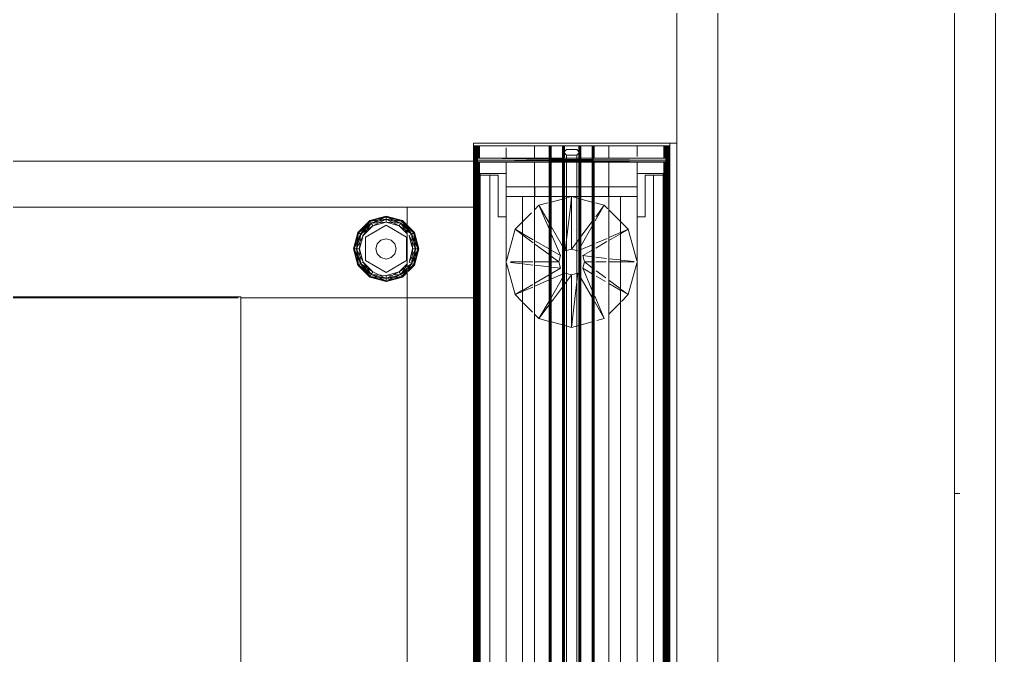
# Model space of a CAD drawing. Header units: inches. Extents: x 0 to 1536, y 72 to 1354.
# Drawn here: x 824.03 to 838.95, y 158.82 to 168.55 of the extents above; entities that cross this region are included whole.
import ezdxf

# ---------------------------------------------------------------- set-up
doc = ezdxf.new("R2010")
doc.units = ezdxf.units.IN
doc.header["$MEASUREMENT"] = 0
for name, color, linetype, lineweight in [('A-WALL', 113, 'Continuous', 13), ('A-WALL-PATT', 111, 'Continuous', 13), ('G-IMPT', 8, 'Continuous', 9), ('I-FURN-PNLS', 30, 'Continuous', 9), ('I-WALL', 2, 'Continuous', 13)]:
    doc.layers.add(name, color=color, linetype=linetype, lineweight=lineweight)
pattern_1 = [(0, (0, 0), (30.72, 7.68), [1.267, -21.773, 1.267, -21.773, -122.88]), (0, (0, 0), (30.72, 7.68), [-46.08, 1.267, -44.813, 1.267, -21.773, -53.76]), (0, (0, 0), (30.72, 7.68), [-115.2, 1.267, -14.093, 1.267, -37.133]), (120, (11.52, 3.84), (-22.011075, 22.7643), [1.267, -21.773, 1.267, -21.773, -122.88]), (120, (11.52, 3.84), (-22.011075, 22.7643), [-46.08, 1.267, -44.813, 1.267, -21.773, -53.76]), (120, (11.52, 3.84), (-22.011075, 22.7643), [-115.2, 1.267, -14.093, 1.267, -37.133]), (240, (15.36, 19.2), (-8.708925, -30.4443), [1.267, -21.773, 1.267, -21.773, -122.88]), (240, (15.36, 19.2), (-8.708925, -30.4443), [-46.08, 1.267, -44.813, 1.267, -21.773, -53.76]), (240, (15.36, 19.2), (-8.708925, -30.4443), [-115.2, 1.267, -14.093, 1.267, -37.133])]

# ---------------------------------------------------------------- blocks, each defined once
blk = doc.blocks.new('WORKSTATION_1 - NCARB Leverage OPT A_dwg_3_KPWL4236-V42-Level XX  POWER _ SIGNAL')
at = {"layer": 'G-IMPT'}
for p, q in [((1.95, 1.5), (1.5, 1.5)), ((1.95, 1.5), (1.5, 1.5)), ((1.5, 1.41), (1.5, 1)), ((1.5, 1.41), (1.5, 1)), ((1.95, 1.25), (1.95, 1.4)), ((1.95, 1.125), (1.95, 1.4)), ((11.614, 1.25), (1.95, 1.25)), ((1.95, 1.25), (1.95, 1.125)), ((11.614, 1.25), (1.95, 1.25)), ((2.583, 1.125), (1.95, 1.125)), ((2.583, 1.125), (1.95, 1.125)), ((2.583, 1.125), (2.583, 1.007)), ((2.583, 1), (2.583, 1.125)), ((1.5, 1), (1.661, 1)), ((1.5, 1), (1.661, 1)), ((1.739, 1), (1.925, 1)), ((1.739, 1), (2.125, 1)), ((1.925, 1), (2.125, 1)), ((2.125, 1), (2.125, 0.57)), ((2.125, 1), (2.125, 0.57)), ((2.583, 1), (2.275, 1)), ((2.275, 1), (2.583, 1)), ((2.275, 1), (2.275, 0.75)), ((2.275, 0.75), (2.275, 1)), ((2.275, 1), (2.583, 1)), ((2.275, 1), (2.583, 1)), ((2.275, 0.75), (2.275, 1)), ((2.275, 0.75), (2.275, 1)), ((2.275, 1), (2.583, 1)), ((2.275, 1), (2.583, 1)), ((2.275, 0.75), (2.275, 1)), ((2.275, 1), (2.583, 1)), ((2.275, 1), (2.583, 1)), ((2.275, 0.75), (2.275, 1)), ((2.583, 1), (36.416, 1)), ((2.583, 1), (36.416, 1)), ((2.583, 1), (36.416, 1)), ((2.583, 1), (36.416, 1)), ((36.416, 1), (2.583, 1)), ((36.416, 1), (2.583, 1)), ((3.257, 0.995), (2.775, 0.866)), ((2.775, 0.866), (3.257, 0.995)), ((2.775, 0.866), (3.257, 0.995)), ((3.247, 0.757), (3.27, 0.959)), ((3.275, 0.959), (3.275, 0.757)), ((3.775, 0.866), (3.294, 0.995)), ((3.294, 0.995), (3.775, 0.866)), ((3.294, 0.995), (3.775, 0.866)), ((2.275, 0.75), (2.275, 0.57)), ((2.275, 0.57), (2.275, 0.75)), ((2.275, 0.75), (2.275, 0.57)), ((2.275, 0.75), (36.725, 0.75)), ((2.275, 0.75), (2.275, 0.57)), ((2.275, 0.75), (36.725, 0.75)), ((2.314, 0.75), (36.416, 0.75)), ((2.314, 0.75), (36.416, 0.75)), ((2.314, 0.75), (36.416, 0.75)), ((2.314, 0.75), (36.416, 0.75)), ((2.657, 0.748), (2.479, 0.57)), ((2.479, 0.57), (2.657, 0.748)), ((2.479, 0.57), (2.657, 0.748)), ((2.775, 0.866), (2.662, 0.753)), ((2.662, 0.753), (2.775, 0.866)), ((2.662, 0.753), (2.775, 0.866)), ((2.775, 0.866), (2.84, 0.754)), ((2.823, 0.754), (2.775, 0.866)), ((2.903, 0.57), (2.826, 0.747)), ((2.844, 0.747), (2.946, 0.57)), ((3.696, 0.76), (3.775, 0.866)), ((3.775, 0.866), (3.714, 0.76)), ((3.879, 0.762), (3.775, 0.866)), ((3.775, 0.866), (3.879, 0.762)), ((3.775, 0.866), (3.879, 0.762)), ((3.225, 0.57), (3.245, 0.745)), ((3.275, 0.745), (3.275, 0.57)), ((3.555, 0.57), (3.683, 0.742)), ((3.704, 0.742), (3.604, 0.57)), ((4.071, 0.57), (3.9, 0.741)), ((3.9, 0.741), (4.071, 0.57)), ((3.9, 0.741), (4.071, 0.57)), ((2.275, 0.563), (2.125, 0.563)), ((2.275, 0.563), (2.125, 0.563)), ((2.125, 0.56), (2.125, 0.355)), ((2.125, 0.355), (2.125, 0.56)), ((2.275, 0.558), (2.275, 0.357)), ((2.275, 0.357), (2.275, 0.558)), ((2.409, 0.5), (2.373, 0.365)), ((2.373, 0.365), (2.409, 0.5)), ((2.373, 0.365), (2.409, 0.5)), ((2.464, 0.555), (2.409, 0.5)), ((2.409, 0.5), (2.464, 0.555)), ((2.409, 0.5), (2.464, 0.555)), ((2.409, 0.5), (2.647, 0.362)), ((2.583, 0.37), (2.409, 0.5)), ((2.99, 0.368), (2.915, 0.542)), ((2.963, 0.54), (3.062, 0.369)), ((3.201, 0.371), (3.22, 0.532)), ((3.275, 0.53), (3.275, 0.372)), ((3.409, 0.374), (3.519, 0.522)), ((3.575, 0.52), (3.492, 0.375)), ((3.799, 0.353), (4.141, 0.5)), ((4.141, 0.5), (3.886, 0.353)), ((4.172, 0.386), (4.141, 0.5)), ((4.141, 0.5), (4.172, 0.386)), ((4.141, 0.5), (4.172, 0.386)), ((2.125, 0.315), (2.125, 0.142)), ((2.125, 0.142), (2.125, 0.315)), ((2.275, 0.315), (2.275, 0.142)), ((2.275, 0.142), (2.275, 0.315)), ((2.359, 0.315), (2.313, 0.142)), ((2.313, 0.142), (2.359, 0.315)), ((2.313, 0.142), (2.359, 0.315)), ((2.888, 0.143), (2.657, 0.315)), ((2.729, 0.315), (3.026, 0.144)), ((3.086, 0.144), (3.013, 0.315)), ((3.093, 0.315), (3.178, 0.169)), ((3.178, 0.169), (3.195, 0.315)), ((3.275, 0.195), (3.365, 0.315)), ((3.275, 0.315), (3.275, 0.195)), ((3.372, 0.169), (3.712, 0.315)), ((3.457, 0.315), (3.372, 0.169)), ((3.821, 0.315), (3.526, 0.145)), ((4.236, 0.147), (4.191, 0.315)), ((4.191, 0.315), (4.236, 0.147)), ((4.191, 0.315), (4.236, 0.147)), ((3.178, 0.169), (3.275, 0.195)), ((3.275, 0.195), (3.178, 0.169)), ((3.275, 0.195), (3.178, 0.169)), ((3.275, 0.195), (3.372, 0.169)), ((3.275, 0.195), (3.372, 0.169)), ((3.372, 0.169), (3.275, 0.195)), ((2.125, 0.11), (2.125, -0.108)), ((2.125, -0.108), (2.125, 0.11)), ((2.304, 0.11), (2.275, 0)), ((2.275, 0), (2.304, 0.11)), ((2.275, 0), (2.304, 0.11)), ((2.275, 0.11), (2.275, -0.108)), ((2.275, -0.108), (2.275, 0.11)), ((2.275, 0), (2.304, -0.108)), ((2.304, -0.108), (2.275, 0)), ((2.304, -0.108), (2.275, 0)), ((2.275, 0), (3.08, 0)), ((2.427, -0.018), (2.275, 0)), ((3.08, 0), (2.933, 0.11)), ((3.08, 0), (3.106, 0.097)), ((3.106, 0.097), (3.08, 0)), ((3.106, 0.097), (3.08, 0)), ((3.106, -0.097), (3.08, 0)), ((3.08, 0), (3.106, -0.097)), ((3.08, 0), (3.106, -0.097)), ((3.444, 0.097), (3.47, 0)), ((3.444, 0.097), (3.47, 0)), ((3.47, 0), (3.444, 0.097)), ((3.444, 0.097), (4.275, 0)), ((3.47, 0), (3.444, -0.097)), ((3.47, 0), (3.444, -0.097)), ((3.444, -0.097), (3.47, 0)), ((3.47, 0), (3.609, -0.104)), ((4.275, 0), (3.47, 0)), ((4.275, 0), (4.246, 0.11)), ((4.246, 0.11), (4.275, 0)), ((4.246, 0.11), (4.275, 0)), ((4.248, -0.102), (4.275, 0)), ((4.275, 0), (4.248, -0.102)), ((4.275, 0), (4.248, -0.102)), ((2.125, -0.14), (2.125, -0.313)), ((2.125, -0.313), (2.125, -0.14)), ((2.275, -0.14), (2.275, -0.313)), ((2.275, -0.313), (2.275, -0.14)), ((2.313, -0.14), (2.359, -0.313)), ((2.359, -0.313), (2.313, -0.14)), ((2.359, -0.313), (2.313, -0.14)), ((3.106, -0.097), (2.432, -0.018)), ((2.735, -0.312), (3.033, -0.14)), ((3.535, -0.31), (3.462, -0.14)), ((3.811, -0.309), (3.517, -0.14)), ((3.658, -0.14), (3.885, -0.309)), ((4.192, -0.308), (4.237, -0.14)), ((4.237, -0.14), (4.192, -0.308)), ((4.237, -0.14), (4.192, -0.308)), ((3.178, -0.169), (2.846, -0.312)), ((3.095, -0.311), (3.178, -0.169)), ((3.275, -0.195), (3.178, -0.169)), ((3.178, -0.169), (3.275, -0.195)), ((3.178, -0.169), (3.275, -0.195)), ((3.275, -0.195), (3.188, -0.311)), ((3.372, -0.169), (3.275, -0.195)), ((3.372, -0.169), (3.275, -0.195)), ((3.275, -0.195), (3.372, -0.169)), ((3.275, -0.311), (3.275, -0.195)), ((3.372, -0.169), (3.356, -0.31)), ((3.454, -0.31), (3.372, -0.169)), ((2.125, -0.345), (2.125, -0.562)), ((2.125, -0.562), (2.125, -0.345)), ((2.275, -0.345), (2.275, -0.562)), ((2.275, -0.562), (2.275, -0.345)), ((2.373, -0.365), (2.409, -0.5)), ((2.409, -0.5), (2.373, -0.365)), ((2.409, -0.5), (2.373, -0.365)), ((2.409, -0.5), (2.677, -0.345)), ((2.769, -0.345), (2.409, -0.5)), ((2.95, -0.562), (3.076, -0.345)), ((3.163, -0.345), (3.001, -0.562)), ((3.275, -0.562), (3.275, -0.345)), ((3.352, -0.345), (3.326, -0.562)), ((3.6, -0.562), (3.474, -0.345)), ((3.644, -0.562), (3.55, -0.345)), ((4.141, -0.5), (3.873, -0.345)), ((3.933, -0.345), (4.141, -0.5)), ((4.141, -0.5), (4.183, -0.345)), ((4.183, -0.345), (4.141, -0.5)), ((4.183, -0.345), (4.141, -0.5)), ((2.275, -0.562), (2.125, -0.562)), ((2.275, -0.562), (2.125, -0.562)), ((2.125, -0.577), (2.125, -1)), ((2.125, -0.577), (2.125, -1)), ((2.275, -0.579), (2.275, -0.75)), ((2.275, -0.75), (2.275, -0.579)), ((2.275, -0.75), (2.275, -0.579)), ((2.275, -0.75), (2.275, -0.579)), ((2.471, -0.562), (2.409, -0.5)), ((2.471, -0.562), (2.409, -0.5)), ((2.471, -0.562), (2.409, -0.5)), ((2.844, -0.747), (2.936, -0.587)), ((2.983, -0.587), (2.864, -0.747)), ((3.275, -0.745), (3.275, -0.591)), ((3.323, -0.591), (3.305, -0.744)), ((3.704, -0.742), (3.618, -0.595)), ((3.722, -0.742), (3.658, -0.595)), ((4.079, -0.562), (4.141, -0.5)), ((4.079, -0.562), (4.141, -0.5)), ((4.141, -0.5), (4.079, -0.562)), ((2.657, -0.748), (2.524, -0.615)), ((2.657, -0.748), (2.524, -0.615)), ((2.657, -0.748), (2.524, -0.615)), ((3.9, -0.741), (4.041, -0.6)), ((3.9, -0.741), (4.041, -0.6)), ((4.041, -0.6), (3.9, -0.741)), ((2.275, -0.75), (2.275, -1)), ((2.275, -0.75), (2.545, -0.75)), ((2.275, -0.75), (2.545, -0.75)), ((2.275, -0.75), (2.275, -1)), ((2.275, -1), (2.275, -0.75)), ((2.275, -0.75), (2.545, -0.75)), ((2.275, -0.75), (2.545, -0.75)), ((2.275, -1), (2.275, -0.75)), ((2.275, -1), (2.275, -0.75)), ((2.275, -0.75), (36.725, -0.75)), ((2.275, -1), (2.275, -0.75)), ((2.275, -0.75), (36.725, -0.75)), ((2.275, -0.75), (2.545, -0.75)), ((2.275, -0.75), (2.545, -0.75)), ((2.583, -0.75), (36.686, -0.75)), ((2.583, -0.75), (36.686, -0.75)), ((2.583, -0.75), (36.686, -0.75)), ((2.583, -0.75), (36.686, -0.75)), ((2.583, -0.75), (36.686, -0.75)), ((2.583, -0.75), (36.686, -0.75)), ((2.775, -0.866), (2.662, -0.753)), ((2.775, -0.866), (2.662, -0.753)), ((2.775, -0.866), (2.662, -0.753)), ((2.775, -0.866), (2.84, -0.754)), ((2.858, -0.754), (2.775, -0.866)), ((2.775, -0.866), (3.257, -0.995)), ((3.257, -0.995), (2.775, -0.866)), ((3.257, -0.995), (2.775, -0.866)), ((3.275, -0.934), (3.275, -0.757)), ((3.303, -0.758), (3.283, -0.933)), ((3.294, -0.995), (3.775, -0.866)), ((3.775, -0.866), (3.294, -0.995)), ((3.775, -0.866), (3.294, -0.995)), ((3.775, -0.866), (3.714, -0.761)), ((3.775, -0.866), (3.73, -0.761)), ((3.775, -0.866), (3.879, -0.762)), ((3.775, -0.866), (3.879, -0.762)), ((3.879, -0.762), (3.775, -0.866)), ((1.5, -1), (1.5, -1.41)), ((1.5, -1), (1.5, -1.41)), ((1.69, -1), (1.529, -1)), ((1.69, -1), (1.529, -1)), ((1.925, -1), (1.742, -1)), ((2.125, -1), (1.742, -1)), ((2.125, -1), (1.925, -1)), ((2.583, -1), (2.275, -1)), ((2.275, -1), (2.583, -1)), ((2.275, -1), (2.583, -1)), ((2.583, -1), (2.275, -1)), ((2.275, -1), (2.583, -1)), ((2.583, -1), (2.275, -1)), ((36.416, -1), (2.583, -1)), ((2.583, -1), (36.416, -1)), ((2.583, -1), (2.583, -1.125)), ((2.583, -1), (36.416, -1)), ((2.583, -1), (36.416, -1)), ((2.583, -1), (36.416, -1)), ((36.416, -1), (2.583, -1)), ((2.583, -1.125), (2.583, -1)), ((1.95, -1.25), (1.95, -1.125)), ((2.583, -1.125), (1.95, -1.125)), ((1.95, -1.125), (2.583, -1.125)), ((1.95, -1.125), (1.95, -1.4)), ((11.614, -1.25), (1.95, -1.25)), ((1.95, -1.25), (1.95, -1.4)), ((11.614, -1.25), (1.95, -1.25)), ((1.736, -1.5), (1.5, -1.5)), ((1.95, -1.5), (1.5, -1.5)), ((1.95, -1.5), (1.736, -1.5))]:
    blk.add_line(p, q, dxfattribs=at)
blk = doc.blocks.new('WORKSTATION_1 - NCARB Leverage OPT A_dwg_3_KECS22436-7491119-Level XX  POWER _ SIGNAL')
at = {"layer": 'G-IMPT'}
for p, q in [((1.925, -1), (2.125, -1)), ((1.925, -1.118), (1.925, -1)), ((1.925, -1), (2.125, -1)), ((1.925, -1.118), (1.925, -1)), ((2.125, -1), (2.275, -1)), ((2.125, -1), (2.275, -1)), ((2.275, -1), (2.583, -1)), ((2.275, -1), (2.583, -1)), ((2.583, -1), (11.614, -1)), ((2.583, -1), (36.416, -1)), ((1.925, -1.4), (1.925, -1.146)), ((1.925, -1.4), (1.925, -1.146)), ((1.932, -1.437), (1.925, -1.4)), ((1.932, -1.437), (1.925, -1.4)), ((1.932, -1.437), (1.925, -1.4)), ((1.954, -1.471), (1.932, -1.437)), ((1.954, -1.471), (1.932, -1.437)), ((1.954, -1.471), (1.932, -1.437)), ((1.95, -1.4), (37.05, -1.4)), ((1.95, -1.4), (11.472, -1.41)), ((1.95, -1.437), (11.614, -1.427)), ((1.95, -1.437), (11.614, -1.437)), ((1.95, -1.437), (37.05, -1.437)), ((1.95, -1.437), (11.614, -1.446)), ((1.988, -1.493), (1.954, -1.471)), ((1.988, -1.493), (1.954, -1.471)), ((1.988, -1.493), (1.954, -1.471)), ((1.974, -1.471), (33.76, -1.44)), ((1.974, -1.471), (11.614, -1.471)), ((1.974, -1.471), (37.026, -1.471)), ((1.974, -1.471), (11.614, -1.477)), ((2.013, -1.493), (37.026, -1.471)), ((2.025, -1.5), (1.988, -1.493)), ((2.025, -1.5), (1.988, -1.493)), ((2.025, -1.5), (1.988, -1.493)), ((2.013, -1.493), (11.614, -1.493)), ((2.013, -1.493), (36.987, -1.493)), ((2.013, -1.493), (36.973, -1.5)), ((2.025, -1.5), (3.824, -1.5)), ((2.025, -1.5), (36.975, -1.5)), ((2.025, -1.5), (2.437, -1.5)), ((2.437, -1.5), (11.614, -1.498)), ((3.824, -1.5), (11.614, -1.5))]:
    blk.add_line(p, q, dxfattribs=at)
blk = doc.blocks.new('WORKSTATION_1 - NCARB Leverage OPT A_dwg_3_KESS1236-7491117-Level XX  POWER _ SIGNAL')
at = {"layer": 'G-IMPT'}
for p, q in [((1.925, -1), (2.125, -1)), ((1.925, -1), (1.925, -1.118)), ((1.925, -1), (1.925, -1.4)), ((37.075, -1), (1.925, -1)), ((2.125, -1), (2.275, -1)), ((2.275, -1), (2.583, -1)), ((2.583, -1), (36.416, -1)), ((1.925, -1.146), (1.925, -1.4)), ((1.925, -1.4), (1.932, -1.437)), ((1.925, -1.4), (1.932, -1.437)), ((37.075, -1.4), (1.925, -1.4)), ((37.05, -1.437), (1.925, -1.4)), ((1.938, -1.45), (1.932, -1.437)), ((1.932, -1.437), (1.954, -1.471)), ((1.938, -1.45), (1.954, -1.471)), ((1.938, -1.45), (1.975, -1.487)), ((37.05, -1.437), (1.95, -1.437)), ((33.76, -1.44), (1.954, -1.471)), ((1.975, -1.487), (1.954, -1.471)), ((37.046, -1.471), (1.954, -1.471)), ((1.954, -1.471), (1.988, -1.493)), ((1.975, -1.487), (1.988, -1.493)), ((37.046, -1.471), (1.988, -1.493)), ((2.025, -1.5), (1.988, -1.493)), ((1.988, -1.493), (2.025, -1.5)), ((37.012, -1.493), (1.988, -1.493)), ((36.973, -1.5), (1.988, -1.493)), ((2.025, -1.5), (36.975, -1.5)), ((36.975, -1.5), (2.025, -1.5))]:
    blk.add_line(p, q, dxfattribs=at)
blk = doc.blocks.new('WORKSTATION_1 - NCARB Leverage OPT A_dwg_3_KECS22436-V36-Level XX  POWER _ SIGNAL')
at = {"layer": 'G-IMPT'}
for p, q in [((2.584, -1), (36.417, -1)), ((27.386, -1), (36.417, -1)), ((36.417, -1), (36.725, -1)), ((36.417, -1), (36.725, -1)), ((36.725, -1), (36.875, -1)), ((36.725, -1), (36.875, -1)), ((36.875, -1), (37.075, -1)), ((36.875, -1), (37.075, -1)), ((37.075, -1.118), (37.075, -1)), ((37.075, -1.118), (37.075, -1)), ((37.075, -1.4), (37.075, -1.146)), ((37.075, -1.4), (37.075, -1.146)), ((1.95, -1.4), (37.05, -1.4)), ((1.95, -1.437), (37.05, -1.437)), ((1.974, -1.471), (37.05, -1.437)), ((1.974, -1.471), (37.026, -1.471)), ((2.013, -1.493), (37.026, -1.471)), ((11.472, -1.41), (37.05, -1.437)), ((27.386, -1.41), (37.05, -1.4)), ((27.386, -1.437), (37.05, -1.437)), ((27.386, -1.461), (37.026, -1.471)), ((27.386, -1.471), (37.026, -1.471)), ((27.386, -1.487), (36.987, -1.493)), ((37.046, -1.471), (37.012, -1.493)), ((37.046, -1.471), (37.012, -1.493)), ((37.046, -1.471), (37.012, -1.493)), ((37.068, -1.437), (37.046, -1.471)), ((37.068, -1.437), (37.046, -1.471)), ((37.068, -1.437), (37.046, -1.471)), ((37.075, -1.4), (37.068, -1.437)), ((37.075, -1.4), (37.068, -1.437)), ((37.075, -1.4), (37.068, -1.437)), ((2.013, -1.493), (36.987, -1.493)), ((2.013, -1.493), (36.975, -1.5)), ((2.025, -1.5), (36.975, -1.5)), ((27.386, -1.493), (36.987, -1.493)), ((27.386, -1.495), (36.987, -1.493)), ((27.386, -1.5), (36.975, -1.5)), ((37.012, -1.493), (36.975, -1.5)), ((37.012, -1.493), (36.975, -1.5)), ((37.012, -1.493), (36.975, -1.5))]:
    blk.add_line(p, q, dxfattribs=at)
blk = doc.blocks.new('WORKSTATION_1 - NCARB Leverage OPT A_dwg_3_KESS1236-V37-Level XX  POWER _ SIGNAL')
at = {"layer": 'G-IMPT'}
for p, q in [((37.075, -1), (1.925, -1)), ((2.584, -1), (36.417, -1)), ((36.417, -1), (36.725, -1)), ((36.725, -1), (36.875, -1)), ((36.875, -1), (37.075, -1)), ((37.075, -1), (37.075, -1.118)), ((37.075, -1.4), (37.075, -1)), ((37.075, -1.146), (37.075, -1.4)), ((37.05, -1.437), (1.925, -1.4)), ((37.075, -1.4), (1.925, -1.4)), ((37.05, -1.437), (1.95, -1.437)), ((37.05, -1.437), (1.954, -1.471)), ((37.046, -1.471), (1.954, -1.471)), ((37.046, -1.471), (1.988, -1.493)), ((37.025, -1.487), (37.012, -1.493)), ((37.062, -1.45), (37.025, -1.487)), ((37.025, -1.487), (37.046, -1.471)), ((37.062, -1.45), (37.046, -1.471)), ((37.062, -1.45), (37.068, -1.437)), ((37.075, -1.4), (37.068, -1.437)), ((37.068, -1.437), (37.075, -1.4)), ((37.012, -1.493), (1.988, -1.493)), ((36.975, -1.5), (1.988, -1.493)), ((2.025, -1.5), (36.975, -1.5)), ((36.975, -1.5), (2.025, -1.5)), ((36.975, -1.5), (37.012, -1.493)), ((36.975, -1.5), (37.012, -1.493))]:
    blk.add_line(p, q, dxfattribs=at)
blk = doc.blocks.new('WORKSTATION_1 - NCARB Leverage OPT A_dwg_3_42PP AA36_000000-V43-Level XX  POWER _ SIGNAL')
for name in ['WORKSTATION_1 - NCARB Leverage OPT A_dwg_3_KPWL4236-V42-Level XX  POWER _ SIGNAL', 'WORKSTATION_1 - NCARB Leverage OPT A_dwg_3_KECS22436-7491119-Level XX  POWER _ SIGNAL', 'WORKSTATION_1 - NCARB Leverage OPT A_dwg_3_KESS1236-7491117-Level XX  POWER _ SIGNAL']:
    blk.add_blockref(name, (0, 0))
at = {"rotation": 180}
for name in ['WORKSTATION_1 - NCARB Leverage OPT A_dwg_3_KECS22436-V36-Level XX  POWER _ SIGNAL', 'WORKSTATION_1 - NCARB Leverage OPT A_dwg_3_KESS1236-V37-Level XX  POWER _ SIGNAL']:
    blk.add_blockref(name, (39, 0), dxfattribs=at)
blk = doc.blocks.new('WORKSTATION_1 - NCARB Leverage OPT A_dwg_3_KTE42-7491114-Level XX  POWER _ SIGNAL')
at = {"layer": 'G-IMPT'}
for p, q in [((1.31, 1.5), (1.28, 1.492)), ((1.31, 1.5), (1.28, 1.492)), ((1.28, 1.492), (1.31, 1.5)), ((1.285, 1.479), (1.291, 1.494)), ((1.31, 1.5), (1.291, 1.494)), ((1.31, 1.492), (1.291, 1.494)), ((1.5, 1.5), (1.31, 1.5)), ((1.31, 1.5), (1.5, 1.5)), ((1.5, 1.492), (1.31, 1.5)), ((1.31, 1.492), (1.31, 1.5)), ((1.5, 1.492), (1.5, 1.5)), ((1.25, 1.44), (1.258, 1.47)), ((1.25, 1.44), (1.258, 1.47)), ((1.25, 1.44), (1.258, 1.47)), ((1.25, 0.314), (1.25, 1.44)), ((1.258, 1.44), (1.25, 1.44)), ((1.25, 1), (1.25, 1.41)), ((1.258, 1.44), (1.255, 0.314)), ((1.28, 1.492), (1.258, 1.47)), ((1.28, 1.492), (1.258, 1.47)), ((1.258, 1.47), (1.28, 1.492)), ((1.258, 1.47), (1.261, 1.464)), ((1.258, 1.44), (1.261, 1.464)), ((1.258, 0.314), (1.258, 1.44)), ((1.28, 1.44), (1.258, 1.44)), ((1.28, 1.492), (1.261, 1.464)), ((1.285, 1.479), (1.261, 1.464)), ((1.28, 1.44), (1.261, 1.464)), ((1.28, 1.44), (1.271, 0.314)), ((1.285, 1.479), (1.28, 1.492)), ((1.28, 1.44), (1.291, 1.457)), ((1.28, 0.314), (1.28, 1.44)), ((1.31, 1.44), (1.28, 1.44)), ((1.31, 1.492), (1.285, 1.479)), ((1.291, 1.457), (1.285, 1.479)), ((1.31, 1.47), (1.285, 1.479)), ((1.31, 1.47), (1.291, 1.457)), ((1.31, 1.44), (1.291, 1.457)), ((1.31, 1.44), (1.298, 0.315)), ((1.31, 1.492), (1.5, 1.492)), ((1.5, 1.47), (1.31, 1.492)), ((1.31, 1.47), (1.31, 1.492)), ((1.31, 1.47), (1.5, 1.47)), ((1.5, 1.44), (1.31, 1.47)), ((1.31, 1.44), (1.31, 1.47)), ((1.31, 1.44), (1.5, 1.44)), ((1.31, 1.44), (1.31, 0.315)), ((1.5, 1.47), (1.5, 1.492)), ((1.5, 1.44), (1.5, 1.47)), ((1.5, 1.44), (1.5, 0.315)), ((1.5, 1), (1.5, 1.41)), ((1.25, 0.573), (1.25, 1)), ((1.5, 0.345), (1.5, 1)), ((1.25, 0.345), (1.25, 0.57)), ((1.25, 0.14), (1.25, 0.314)), ((1.25, 0.14), (1.25, 0.314)), ((1.255, 0.314), (1.254, 0.14)), ((1.258, 0.14), (1.258, 0.314)), ((1.271, 0.314), (1.27, 0.14)), ((1.28, 0.14), (1.28, 0.314)), ((1.298, 0.315), (1.296, 0.14)), ((1.31, 0.315), (1.31, 0.14)), ((1.5, 0.14), (1.5, 0.315)), ((1.5, 0.315), (1.5, 0.14)), ((1.25, -0.132), (1.25, 0.127)), ((1.25, -0.11), (1.25, 0.109)), ((1.254, 0.127), (1.254, -0.132)), ((1.258, -0.132), (1.258, 0.127)), ((1.27, 0.127), (1.268, -0.132)), ((1.28, -0.132), (1.28, 0.127)), ((1.296, 0.127), (1.294, -0.132)), ((1.31, 0.127), (1.31, -0.132)), ((1.5, 0.127), (1.5, -0.132)), ((1.5, -0.11), (1.5, 0.11)), ((1.25, -0.315), (1.25, -0.141)), ((1.25, -0.315), (1.25, -0.141)), ((1.254, -0.141), (1.253, -0.315)), ((1.258, -0.315), (1.258, -0.141)), ((1.268, -0.141), (1.267, -0.315)), ((1.28, -0.315), (1.28, -0.141)), ((1.294, -0.141), (1.292, -0.315)), ((1.31, -0.141), (1.31, -0.315)), ((1.5, -0.315), (1.5, -0.141)), ((1.5, -0.141), (1.5, -0.315)), ((1.25, -1.44), (1.25, -0.328)), ((1.253, -0.328), (1.25, -1.44)), ((1.25, -0.566), (1.25, -0.349)), ((1.258, -1.44), (1.258, -0.328)), ((1.267, -0.328), (1.258, -1.44)), ((1.28, -1.44), (1.28, -0.328)), ((1.292, -0.328), (1.28, -1.44)), ((1.31, -0.328), (1.31, -1.44)), ((1.5, -0.328), (1.5, -1.44)), ((1.5, -1), (1.5, -0.345)), ((1.25, -1), (1.25, -0.57)), ((1.25, -1.407), (1.25, -1)), ((1.5, -1.41), (1.5, -1)), ((1.25, -1.44), (1.258, -1.47)), ((1.25, -1.44), (1.258, -1.47)), ((1.258, -1.47), (1.25, -1.44)), ((1.258, -1.44), (1.25, -1.44)), ((1.258, -1.44), (1.256, -1.457)), ((1.256, -1.457), (1.258, -1.47)), ((1.286, -1.464), (1.256, -1.457)), ((1.271, -1.479), (1.256, -1.457)), ((1.258, -1.44), (1.286, -1.464)), ((1.28, -1.44), (1.258, -1.44)), ((1.258, -1.47), (1.28, -1.492)), ((1.28, -1.492), (1.258, -1.47)), ((1.28, -1.492), (1.258, -1.47)), ((1.271, -1.479), (1.286, -1.464)), ((1.293, -1.494), (1.271, -1.479)), ((1.28, -1.492), (1.271, -1.479)), ((1.31, -1.492), (1.271, -1.479)), ((1.31, -1.44), (1.28, -1.44)), ((1.31, -1.5), (1.28, -1.492)), ((1.31, -1.5), (1.28, -1.492)), ((1.31, -1.5), (1.28, -1.492)), ((1.31, -1.44), (1.286, -1.464)), ((1.31, -1.47), (1.286, -1.464)), ((1.31, -1.492), (1.286, -1.464)), ((1.31, -1.492), (1.293, -1.494)), ((1.31, -1.44), (1.5, -1.44)), ((1.5, -1.47), (1.31, -1.44)), ((1.31, -1.47), (1.31, -1.44)), ((1.31, -1.47), (1.5, -1.47)), ((1.5, -1.492), (1.31, -1.47)), ((1.31, -1.492), (1.31, -1.47)), ((1.31, -1.492), (1.5, -1.492)), ((1.5, -1.5), (1.31, -1.492)), ((1.31, -1.5), (1.31, -1.492)), ((1.5, -1.47), (1.5, -1.44)), ((1.5, -1.492), (1.5, -1.47)), ((1.5, -1.5), (1.5, -1.492)), ((1.31, -1.5), (1.293, -1.494)), ((1.31, -1.5), (1.5, -1.5)), ((1.31, -1.5), (1.5, -1.5))]:
    blk.add_line(p, q, dxfattribs=at)
blk = doc.blocks.new('WORKSTATION_1 - NCARB Leverage OPT A_dwg_3_KPGAS0972-7491113-Level XX  POWER _ SIGNAL')
at = {"layer": 'G-IMPT'}
for p, q in [((1.5, 1.5), (1.5, 1.496)), ((1.5, 1.5), (73.459, 1.5)), ((1.5, 1.5), (73.459, 1.5)), ((1.5, 1.492), (1.5, 1.5)), ((73.459, 1.5), (1.5, 1.496)), ((73.459, 1.492), (1.5, 1.5)), ((1.5, 1.496), (1.5, 1.485)), ((1.5, 1.496), (73.459, 1.496)), ((73.459, 1.496), (1.5, 1.485)), ((1.5, 1.47), (1.5, 1.492)), ((1.5, 1.492), (73.459, 1.492)), ((73.459, 1.47), (1.5, 1.492)), ((1.5, 1.485), (1.5, 1.47)), ((1.5, 1.485), (73.459, 1.485)), ((73.459, 1.485), (1.5, 1.47)), ((1.5, 1.47), (1.5, 1.455)), ((1.5, 1.44), (1.5, 1.47)), ((1.5, 1.47), (73.459, 1.47)), ((73.459, 1.47), (1.5, 1.455)), ((1.5, 1.47), (73.459, 1.47)), ((73.459, 1.44), (1.5, 1.47)), ((1.5, 1.455), (1.5, 1.444)), ((1.5, 1.455), (73.459, 1.455)), ((73.459, 1.455), (1.5, 1.444)), ((1.5, 1.444), (1.5, 1.44)), ((1.5, 1.444), (73.459, 1.444)), ((1.5, 0.345), (1.5, 1.44)), ((1.5, 1.44), (1.5, 1.436)), ((1.5, 1.44), (73.459, 1.44)), ((1.5, 1.44), (73.459, 1.44)), ((1.69, 1.44), (1.5, 1.44)), ((1.69, 1.44), (1.5, 1.44)), ((1.5, 1.436), (1.5, 1.425)), ((1.69, 1.436), (1.5, 1.436)), ((1.5, 1.436), (1.69, 1.436)), ((1.5, 1.425), (1.5, 1.41)), ((1.689, 1.425), (1.5, 1.425)), ((1.5, 1.425), (1.689, 1.425)), ((1.5, 1.41), (1.5, 0.57)), ((1.688, 1.41), (1.5, 1.41)), ((1.5, 1.41), (1.688, 1.41)), ((73.459, 1.444), (1.742, 1.44)), ((73.459, 1.44), (1.742, 1.436)), ((73.459, 1.44), (1.742, 1.44)), ((1.742, 1.436), (73.459, 1.436)), ((73.459, 1.436), (1.742, 1.425)), ((1.742, 1.425), (73.459, 1.425)), ((73.459, 1.425), (1.742, 1.41)), ((1.742, 1.41), (73.459, 1.41)), ((1.69, 0.57), (1.5, 0.57)), ((1.5, 0.57), (1.5, 0.345)), ((1.69, 0.57), (1.5, 0.57)), ((73.459, 0.57), (1.735, 0.57)), ((73.459, 0.57), (1.735, 0.57)), ((1.5, 0.332), (1.5, 0.345)), ((1.69, 0.345), (1.5, 0.345)), ((1.5, 0.33), (1.5, 0.332)), ((1.69, 0.332), (1.5, 0.332)), ((1.5, 0.332), (1.69, 0.332)), ((1.5, 0.328), (1.5, 0.33)), ((1.69, 0.33), (1.5, 0.33)), ((1.5, 0.315), (1.5, 0.328)), ((73.459, 0.315), (1.5, 0.328)), ((1.5, 0.315), (1.5, 0.141)), ((1.5, 0.14), (1.5, 0.315)), ((73.459, 0.315), (1.5, 0.315)), ((73.459, 0.33), (1.733, 0.33)), ((73.459, 0.332), (1.734, 0.345)), ((1.734, 0.332), (73.459, 0.332)), ((73.459, 0.33), (1.734, 0.332)), ((1.5, 0.132), (1.5, 0.14)), ((1.5, 0.14), (73.459, 0.14)), ((73.459, 0.132), (1.5, 0.14)), ((1.5, 0.125), (1.5, 0.132)), ((73.459, 0.125), (1.5, 0.132)), ((1.5, 0.132), (73.459, 0.132)), ((1.5, 0.125), (73.459, 0.125)), ((1.5, 0.123), (1.5, 0.125)), ((1.5, 0.125), (73.459, 0.125)), ((1.69, 0.125), (1.5, 0.125)), ((1.5, 0.11), (1.5, 0.123)), ((1.69, 0.123), (1.5, 0.123)), ((1.5, 0.123), (1.69, 0.123)), ((1.5, 0.11), (1.5, -0.11)), ((1.5, -0.11), (1.5, 0.11)), ((1.69, 0.11), (1.5, 0.11)), ((73.459, 0.123), (1.742, 0.125)), ((73.459, 0.11), (1.742, 0.123)), ((1.742, 0.123), (73.459, 0.123)), ((73.459, 0.11), (1.742, 0.11)), ((1.5, -0.117), (1.5, -0.11)), ((1.69, -0.11), (1.5, -0.11)), ((1.5, -0.125), (1.5, -0.117)), ((1.69, -0.118), (1.5, -0.117)), ((1.5, -0.117), (1.69, -0.117)), ((1.5, -0.127), (1.5, -0.125)), ((1.5, -0.125), (1.69, -0.125)), ((1.5, -0.14), (1.5, -0.127)), ((73.459, -0.14), (1.5, -0.127)), ((1.5, -0.127), (73.459, -0.127)), ((1.5, -0.14), (1.5, -0.315)), ((1.5, -0.315), (1.5, -0.14)), ((73.459, -0.14), (1.5, -0.14)), ((73.459, -0.117), (1.742, -0.11)), ((1.742, -0.117), (73.459, -0.117)), ((73.459, -0.125), (1.742, -0.118)), ((1.742, -0.125), (73.459, -0.125)), ((1.5, -0.322), (1.5, -0.315)), ((1.5, -0.315), (73.459, -0.315)), ((73.459, -0.322), (1.5, -0.315)), ((1.5, -0.33), (1.5, -0.322)), ((1.5, -0.322), (73.459, -0.322)), ((73.459, -0.33), (1.5, -0.322)), ((1.5, -0.332), (1.5, -0.33)), ((73.459, -0.33), (1.5, -0.33)), ((1.5, -0.345), (1.5, -0.332)), ((1.69, -0.332), (1.5, -0.332)), ((1.5, -0.332), (1.69, -0.332)), ((1.5, -0.345), (1.5, -0.57)), ((1.5, -1.44), (1.5, -0.345)), ((1.69, -0.345), (1.5, -0.345)), ((1.742, -0.332), (73.459, -0.332)), ((73.459, -0.345), (1.742, -0.332)), ((73.459, -0.345), (1.742, -0.345)), ((1.69, -0.57), (1.5, -0.57)), ((1.69, -0.57), (1.5, -0.57)), ((1.5, -0.57), (1.5, -1.41)), ((73.459, -0.57), (1.742, -0.57)), ((73.459, -0.57), (1.742, -0.57)), ((1.5, -1.41), (1.5, -1.425)), ((1.5, -1.425), (1.5, -1.436)), ((1.5, -1.436), (1.5, -1.44)), ((1.69, -1.436), (1.5, -1.436)), ((1.5, -1.436), (1.69, -1.436)), ((1.5, -1.47), (1.5, -1.44)), ((1.5, -1.44), (1.5, -1.444)), ((1.5, -1.44), (73.459, -1.44)), ((1.5, -1.44), (73.459, -1.44)), ((1.69, -1.44), (1.5, -1.44)), ((73.459, -1.44), (1.5, -1.444)), ((1.69, -1.44), (1.5, -1.44)), ((1.5, -1.44), (1.69, -1.44)), ((1.5, -1.444), (1.5, -1.455)), ((1.5, -1.444), (73.459, -1.444)), ((73.459, -1.444), (1.5, -1.455)), ((1.5, -1.455), (1.5, -1.47)), ((1.5, -1.455), (73.459, -1.455)), ((73.459, -1.455), (1.5, -1.47)), ((1.5, -1.47), (1.5, -1.485)), ((1.5, -1.492), (1.5, -1.47)), ((1.5, -1.47), (73.459, -1.47)), ((73.459, -1.47), (1.5, -1.485)), ((1.5, -1.47), (73.459, -1.47)), ((73.459, -1.492), (1.5, -1.47)), ((1.5, -1.485), (1.5, -1.496)), ((1.5, -1.485), (73.459, -1.485)), ((73.459, -1.485), (1.5, -1.496)), ((1.5, -1.5), (1.5, -1.492)), ((1.5, -1.492), (73.459, -1.492)), ((73.459, -1.5), (1.5, -1.492)), ((1.69, -1.425), (1.501, -1.425)), ((1.501, -1.425), (1.69, -1.425)), ((1.69, -1.41), (1.502, -1.41)), ((73.459, -1.41), (1.742, -1.41)), ((73.459, -1.41), (1.742, -1.425)), ((1.742, -1.425), (73.459, -1.425)), ((73.459, -1.436), (1.742, -1.44)), ((1.742, -1.44), (73.459, -1.44)), ((73.459, -1.47), (1.742, -1.44)), ((1.764, -1.436), (73.459, -1.436)), ((73.459, -1.425), (1.767, -1.436)), ((1.5, -1.496), (1.5, -1.5)), ((1.5, -1.496), (73.459, -1.496)), ((73.459, -1.496), (1.5, -1.5)), ((1.5, -1.5), (73.459, -1.5)), ((1.5, -1.5), (73.459, -1.5))]:
    blk.add_line(p, q, dxfattribs=at)
blk = doc.blocks.new('WORKSTATION_1 - NCARB Leverage OPT A_dwg_3_UGHS1672R-V46-Level XX  POWER _ SIGNAL')
at = {"layer": 'G-IMPT'}
for p, q in [((0.214, 16), (0, 16)), ((0.214, 16), (0, 16)), ((0, 16), (0.214, 16)), ((0.214, 16), (0, 16)), ((0, 0), (0, 16)), ((0, 0), (0, 16)), ((0, 0), (0, 16)), ((0, 0), (0, 16)), ((0.289, 16), (0.214, 16)), ((0.214, 16), (0.289, 16)), ((0.289, 16), (0.214, 16)), ((0.289, 16), (0.214, 16)), ((0.701, 16), (0.289, 16)), ((0.289, 16), (2.088, 16)), ((0.701, 16), (0.289, 16)), ((2.088, 16), (0.289, 16)), ((0.701, 16), (2.088, 16)), ((0.701, 16), (2.088, 16)), ((0.701, 16), (0.701, 14.984)), ((0.701, 16), (0.701, 14.984)), ((0.701, 16), (2.088, 16)), ((0.701, 16), (2.088, 16)), ((0.701, 14.984), (0.701, 16)), ((0.701, 14.984), (0.701, 16)), ((0.701, 14.984), (0.701, 16)), ((0.701, 0), (0.701, 16)), ((2.088, 16), (9.878, 16)), ((2.088, 16), (9.878, 16)), ((2.088, 16), (9.878, 16)), ((2.088, 16), (9.878, 16)), ((2.088, 16), (9.878, 16)), ((9.878, 16), (2.088, 16)), ((1.089, 15.094), (0.982, 14.988)), ((0.99, 14.988), (1.095, 15.084)), ((0.992, 14.988), (1.089, 15.094)), ((1.095, 15.084), (1, 14.989)), ((1.095, 15.084), (1, 14.989)), ((1.023, 14.989), (1.095, 15.084)), ((1.339, 15.161), (1.089, 15.094)), ((1.089, 15.094), (1.333, 15.148)), ((1.095, 15.084), (1.089, 15.094)), ((1.089, 15.094), (1.095, 15.084)), ((1.095, 15.084), (1.339, 15.161)), ((1.339, 15.149), (1.095, 15.084)), ((1.334, 15.148), (1.095, 15.084)), ((1.095, 15.084), (1.221, 15.1)), ((1.095, 15.084), (1.112, 15.054)), ((1.112, 15.054), (1.095, 15.084)), ((1.112, 15.054), (1.339, 15.149)), ((1.112, 15.054), (1.339, 15.114)), ((1.339, 15.114), (1.112, 15.054)), ((1.339, 15.114), (1.136, 15.013)), ((1.24, 15.102), (1.339, 15.114)), ((1.333, 15.148), (1.339, 15.149)), ((1.339, 15.149), (1.334, 15.148)), ((1.589, 15.094), (1.339, 15.161)), ((1.339, 15.149), (1.339, 15.161)), ((1.339, 15.161), (1.582, 15.084)), ((1.339, 15.161), (1.339, 15.149)), ((1.339, 15.149), (1.342, 15.148)), ((1.339, 15.149), (1.339, 15.148)), ((1.582, 15.084), (1.339, 15.149)), ((1.339, 15.114), (1.339, 15.149)), ((1.582, 15.084), (1.339, 15.149)), ((1.339, 15.149), (1.589, 15.094)), ((1.339, 15.148), (1.339, 15.114)), ((1.339, 15.067), (1.339, 15.114)), ((1.339, 15.114), (1.565, 15.054)), ((1.542, 15.013), (1.339, 15.114)), ((1.565, 15.054), (1.339, 15.114)), ((1.339, 15.067), (1.339, 15.114)), ((1.339, 15.114), (1.582, 15.084)), ((1.342, 15.148), (1.565, 15.054)), ((1.582, 15.084), (1.565, 15.054)), ((1.565, 15.054), (1.582, 15.084)), ((1.582, 15.084), (1.589, 15.094)), ((1.589, 15.094), (1.582, 15.084)), ((1.582, 15.084), (1.647, 14.998)), ((1.668, 14.998), (1.582, 15.084)), ((1.668, 14.998), (1.582, 15.084)), ((1.582, 15.084), (1.676, 14.998)), ((1.685, 14.998), (1.589, 15.094)), ((1.589, 15.094), (1.676, 14.998)), ((0.701, 14.984), (2.088, 14.984)), ((0.701, 14.984), (2.088, 14.984)), ((0.701, 6.5), (0.701, 14.984)), ((0.701, 6.5), (0.701, 14.984)), ((0.701, 6.5), (0.701, 14.984)), ((0.978, 14.984), (0.906, 14.911)), ((0.906, 14.911), (0.986, 14.984)), ((0.996, 14.984), (0.916, 14.905)), ((0.916, 14.905), (0.988, 14.984)), ((0.996, 14.984), (0.916, 14.905)), ((0.916, 14.905), (1.018, 14.982)), ((0.946, 14.888), (1.043, 14.984)), ((1.092, 14.984), (0.946, 14.888)), ((0.946, 14.888), (1.019, 14.984)), ((1.043, 14.984), (0.946, 14.888)), ((0.978, 14.661), (1.158, 14.974)), ((1.158, 14.974), (0.978, 14.661)), ((0.987, 14.864), (1.107, 14.984)), ((1.066, 14.984), (0.987, 14.864)), ((1.107, 14.984), (0.987, 14.864)), ((1.027, 14.989), (1.112, 15.054)), ((1.048, 14.989), (1.112, 15.054)), ((1.112, 15.054), (1.048, 14.989)), ((1.112, 15.054), (1.07, 14.99)), ((1.339, 15.067), (1.112, 15.054)), ((1.136, 15.013), (1.112, 15.054)), ((1.136, 15.013), (1.112, 15.054)), ((1.136, 15.013), (1.301, 15.057)), ((1.301, 15.057), (1.136, 15.013)), ((1.158, 14.974), (1.519, 14.974)), ((1.519, 14.974), (1.158, 14.974)), ((1.542, 15.013), (1.339, 15.067)), ((1.565, 15.054), (1.339, 15.067)), ((1.519, 14.974), (1.699, 14.661)), ((1.519, 14.974), (1.699, 14.661)), ((1.542, 15.013), (1.565, 15.054)), ((1.542, 15.013), (1.565, 15.054)), ((1.621, 14.998), (1.565, 15.054)), ((1.602, 14.997), (1.565, 15.054)), ((1.621, 14.998), (1.565, 15.054)), ((1.565, 15.054), (1.639, 14.998)), ((1.69, 14.864), (1.57, 14.984)), ((1.731, 14.888), (1.585, 14.984)), ((1.69, 14.864), (1.631, 14.954)), ((1.731, 14.888), (1.635, 14.984)), ((1.731, 14.888), (1.635, 14.984)), ((1.657, 14.984), (1.761, 14.905)), ((1.659, 14.982), (1.731, 14.888)), ((1.761, 14.905), (1.682, 14.984)), ((1.761, 14.905), (1.682, 14.984)), ((1.689, 14.984), (1.761, 14.905)), ((1.691, 14.984), (1.772, 14.911)), ((1.772, 14.911), (1.699, 14.984)), ((2.088, 14.984), (26.088, 14.984)), ((2.088, 14.984), (26.088, 14.984)), ((0.839, 14.661), (0.906, 14.911)), ((0.839, 14.661), (0.916, 14.905)), ((0.851, 14.661), (0.906, 14.911)), ((0.851, 14.661), (0.916, 14.905)), ((0.851, 14.661), (0.916, 14.905)), ((0.851, 14.661), (0.946, 14.888)), ((0.886, 14.661), (0.916, 14.905)), ((0.886, 14.661), (0.946, 14.888)), ((0.946, 14.888), (0.886, 14.661)), ((0.987, 14.864), (0.886, 14.661)), ((0.906, 14.911), (0.916, 14.905)), ((0.916, 14.905), (0.906, 14.911)), ((0.916, 14.905), (0.946, 14.888)), ((0.946, 14.888), (0.916, 14.905)), ((0.946, 14.888), (0.933, 14.661)), ((0.933, 14.661), (0.987, 14.864)), ((0.987, 14.864), (0.933, 14.661)), ((0.987, 14.864), (0.946, 14.888)), ((0.987, 14.864), (0.946, 14.888)), ((1.261, 14.796), (1.204, 14.739)), ((1.261, 14.796), (1.204, 14.739)), ((1.204, 14.739), (1.261, 14.796)), ((1.339, 14.817), (1.261, 14.796)), ((1.339, 14.817), (1.261, 14.796)), ((1.261, 14.796), (1.339, 14.817)), ((1.416, 14.796), (1.339, 14.817)), ((1.416, 14.796), (1.339, 14.817)), ((1.339, 14.817), (1.416, 14.796)), ((1.473, 14.739), (1.416, 14.796)), ((1.473, 14.739), (1.416, 14.796)), ((1.416, 14.796), (1.473, 14.739)), ((1.69, 14.864), (1.731, 14.888)), ((1.69, 14.864), (1.731, 14.888)), ((1.792, 14.661), (1.69, 14.864)), ((1.745, 14.661), (1.69, 14.864)), ((1.761, 14.905), (1.731, 14.888)), ((1.731, 14.888), (1.761, 14.905)), ((1.731, 14.888), (1.792, 14.661)), ((1.738, 14.768), (1.731, 14.888)), ((1.731, 14.888), (1.816, 14.685)), ((1.792, 14.661), (1.731, 14.888)), ((1.772, 14.911), (1.761, 14.905)), ((1.761, 14.905), (1.772, 14.911)), ((1.761, 14.905), (1.792, 14.661)), ((1.821, 14.681), (1.761, 14.905)), ((1.761, 14.905), (1.836, 14.671)), ((1.821, 14.681), (1.761, 14.905)), ((1.836, 14.67), (1.772, 14.911)), ((1.772, 14.911), (1.822, 14.681)), ((0.839, 14.661), (0.906, 14.411)), ((0.839, 14.661), (0.851, 14.661)), ((0.916, 14.418), (0.839, 14.661)), ((0.851, 14.661), (0.839, 14.661)), ((0.851, 14.661), (0.886, 14.661)), ((0.851, 14.661), (0.916, 14.418)), ((0.906, 14.411), (0.851, 14.661)), ((0.851, 14.661), (0.916, 14.418)), ((0.946, 14.435), (0.851, 14.661)), ((0.886, 14.661), (0.851, 14.661)), ((0.933, 14.661), (0.886, 14.661)), ((0.946, 14.435), (0.886, 14.661)), ((0.916, 14.418), (0.886, 14.661)), ((0.886, 14.661), (0.946, 14.435)), ((0.886, 14.661), (0.987, 14.458)), ((0.933, 14.661), (0.886, 14.661)), ((0.933, 14.661), (0.946, 14.435)), ((0.933, 14.661), (0.987, 14.458)), ((0.978, 14.661), (1.158, 14.349)), ((0.978, 14.661), (1.158, 14.349)), ((1.204, 14.739), (1.183, 14.661)), ((1.204, 14.739), (1.183, 14.661)), ((1.183, 14.661), (1.204, 14.739)), ((1.183, 14.661), (1.204, 14.584)), ((1.204, 14.584), (1.183, 14.661)), ((1.204, 14.584), (1.183, 14.661)), ((1.494, 14.661), (1.473, 14.739)), ((1.494, 14.661), (1.473, 14.739)), ((1.473, 14.739), (1.494, 14.661)), ((1.473, 14.584), (1.494, 14.661)), ((1.494, 14.661), (1.473, 14.584)), ((1.494, 14.661), (1.473, 14.584)), ((1.699, 14.661), (1.519, 14.349)), ((1.699, 14.661), (1.519, 14.349)), ((1.69, 14.458), (1.792, 14.661)), ((1.792, 14.661), (1.731, 14.435)), ((1.826, 14.661), (1.731, 14.435)), ((1.731, 14.435), (1.745, 14.661)), ((1.745, 14.661), (1.74, 14.74)), ((1.745, 14.661), (1.792, 14.661)), ((1.745, 14.661), (1.792, 14.661)), ((1.761, 14.418), (1.826, 14.661)), ((1.839, 14.661), (1.761, 14.418)), ((1.792, 14.661), (1.761, 14.418)), ((1.772, 14.411), (1.839, 14.661)), ((1.826, 14.661), (1.772, 14.411)), ((1.826, 14.661), (1.792, 14.661)), ((1.792, 14.661), (1.826, 14.661)), ((1.839, 14.661), (1.826, 14.661)), ((1.826, 14.661), (1.839, 14.661)), ((1.204, 14.584), (1.261, 14.527)), ((1.261, 14.527), (1.204, 14.584)), ((1.261, 14.527), (1.204, 14.584)), ((1.261, 14.527), (1.339, 14.506)), ((1.339, 14.506), (1.261, 14.527)), ((1.339, 14.506), (1.261, 14.527)), ((1.339, 14.506), (1.416, 14.527)), ((1.416, 14.527), (1.339, 14.506)), ((1.416, 14.527), (1.339, 14.506)), ((1.473, 14.584), (1.416, 14.527)), ((1.473, 14.584), (1.416, 14.527)), ((1.473, 14.584), (1.416, 14.527)), ((0.906, 14.411), (0.916, 14.418)), ((0.916, 14.418), (0.906, 14.411)), ((0.906, 14.411), (1.089, 14.228)), ((1.095, 14.239), (0.906, 14.411)), ((0.916, 14.418), (0.946, 14.435)), ((0.946, 14.435), (0.916, 14.418)), ((0.916, 14.418), (1.095, 14.239)), ((1.089, 14.228), (0.916, 14.418)), ((0.916, 14.418), (1.095, 14.239)), ((1.112, 14.269), (0.916, 14.418)), ((0.987, 14.458), (0.946, 14.435)), ((0.987, 14.458), (0.946, 14.435)), ((1.112, 14.269), (0.946, 14.435)), ((1.095, 14.239), (0.946, 14.435)), ((0.946, 14.435), (1.112, 14.269)), ((0.946, 14.435), (1.136, 14.31)), ((0.987, 14.458), (1.112, 14.269)), ((0.987, 14.458), (1.136, 14.31)), ((1.158, 14.349), (1.519, 14.349)), ((1.158, 14.349), (1.519, 14.349)), ((1.69, 14.458), (1.542, 14.31)), ((1.69, 14.458), (1.542, 14.31)), ((1.542, 14.31), (1.731, 14.435)), ((1.69, 14.458), (1.565, 14.269)), ((1.731, 14.435), (1.565, 14.269)), ((1.731, 14.435), (1.565, 14.269)), ((1.761, 14.418), (1.565, 14.269)), ((1.731, 14.435), (1.582, 14.239)), ((1.582, 14.239), (1.761, 14.418)), ((1.582, 14.239), (1.761, 14.418)), ((1.772, 14.411), (1.582, 14.239)), ((1.761, 14.418), (1.589, 14.228)), ((1.589, 14.228), (1.772, 14.411)), ((1.69, 14.458), (1.731, 14.435)), ((1.69, 14.458), (1.731, 14.435)), ((1.761, 14.418), (1.731, 14.435)), ((1.731, 14.435), (1.761, 14.418)), ((1.772, 14.411), (1.761, 14.418)), ((1.761, 14.418), (1.772, 14.411)), ((1.089, 14.228), (1.095, 14.239)), ((1.095, 14.239), (1.089, 14.228)), ((1.089, 14.228), (1.339, 14.161)), ((1.339, 14.174), (1.089, 14.228)), ((1.095, 14.239), (1.112, 14.269)), ((1.112, 14.269), (1.095, 14.239)), ((1.095, 14.239), (1.339, 14.174)), ((1.339, 14.161), (1.095, 14.239)), ((1.095, 14.239), (1.339, 14.174)), ((1.339, 14.208), (1.095, 14.239)), ((1.136, 14.31), (1.112, 14.269)), ((1.136, 14.31), (1.112, 14.269)), ((1.339, 14.208), (1.112, 14.269)), ((1.339, 14.174), (1.112, 14.269)), ((1.112, 14.269), (1.339, 14.208)), ((1.112, 14.269), (1.339, 14.255)), ((1.136, 14.31), (1.339, 14.208)), ((1.136, 14.31), (1.339, 14.255)), ((1.542, 14.31), (1.339, 14.255)), ((1.339, 14.208), (1.542, 14.31)), ((1.339, 14.255), (1.542, 14.31)), ((1.565, 14.269), (1.339, 14.208)), ((1.339, 14.255), (1.565, 14.269)), ((1.565, 14.269), (1.339, 14.174)), ((1.339, 14.208), (1.565, 14.269)), ((1.339, 14.255), (1.339, 14.208)), ((1.339, 14.255), (1.339, 14.208)), ((1.582, 14.239), (1.339, 14.208)), ((1.582, 14.239), (1.339, 14.161)), ((1.339, 14.174), (1.582, 14.239)), ((1.339, 14.161), (1.589, 14.228)), ((1.589, 14.228), (1.339, 14.174)), ((1.339, 14.174), (1.339, 14.208)), ((1.339, 14.208), (1.339, 14.174)), ((1.542, 14.31), (1.565, 14.269)), ((1.542, 14.31), (1.565, 14.269)), ((1.582, 14.239), (1.565, 14.269)), ((1.565, 14.269), (1.582, 14.239)), ((1.589, 14.228), (1.582, 14.239)), ((1.582, 14.239), (1.589, 14.228)), ((1.339, 14.161), (1.339, 14.174)), ((1.339, 14.174), (1.339, 14.161))]:
    blk.add_line(p, q, dxfattribs=at)
blk = doc.blocks.new('WORKSTATION_1 - Layout - Option A-V47-Level XX  POWER _ SIGNAL')
at = {"layer": 'I-FURN-PNLS'}
for p, q in [((-1.5, -0.656), (-1.5, -72.656)), ((-1.5, -72.615), (-1.5, -0.656)), ((-0.332, -72.616), (-0.345, -0.656)), ((-0.33, -72.616), (-0.332, -0.656)), ((-0.33, -0.656), (-0.33, -72.616)), ((-0.315, -72.616), (-0.328, -0.656)), ((-0.315, -0.656), (-0.315, -72.616)), ((-0.315, -0.656), (-0.315, -72.616)), ((-0.132, -72.616), (-0.14, -0.656)), ((-0.132, -72.616), (-0.132, -0.656)), ((-0.132, -0.656), (-0.132, -72.616)), ((-0.132, -72.425), (-0.132, -0.656)), ((-0.125, -0.656), (-0.125, -72.616)), ((-0.125, -0.656), (-0.125, -72.616)), ((-0.123, -0.656), (-0.11, -72.616)), ((-0.11, -72.616), (-0.11, -0.656)), ((0.117, -72.616), (0.11, -0.656)), ((0.125, -72.616), (0.117, -0.656)), ((0.125, -0.656), (0.125, -72.616)), ((0.14, -72.616), (0.127, -0.656)), ((0.14, -0.656), (0.14, -72.616)), ((0.14, -72.616), (0.14, -0.656)), ((0.14, -0.656), (0.14, -72.425)), ((0.322, -72.616), (0.315, -0.656)), ((0.322, -72.616), (0.322, -0.656)), ((0.33, -72.616), (0.33, -0.656)), ((0.332, -72.616), (0.332, -0.656)), ((0.345, -0.656), (0.345, -72.616)), ((1.5, -72.615), (1.5, -0.655)), ((1.5, -72.656), (1.5, -0.656)), ((-0.118, -0.759), (-0.118, -72.512)), ((-0.078, -0.799), (-0.078, -72.472)), ((0.078, -72.472), (0.078, -0.799)), ((0.118, -0.759), (0.118, -72.521)), ((1.5, -46.291), (1.5, -70.291)), ((5.06, -46.308), (5.06, -70.308)), ((-1.5, -62.501), (-1.5, -72.09)), ((1.5, -62.501), (1.5, -70.291)), ((1.5, -70.291), (1.5, -62.501)), ((1.5, -70.291), (1.5, -71.678)), ((1.5, -70.291), (5.057, -70.291)), ((5.057, -70.291), (1.5, -70.291)), ((5.06, -70.308), (59.06, -70.308)), ((5.099, -70.291), (58.856, -70.291)), ((58.856, -70.291), (5.099, -70.291)), ((1.5, -71.678), (1.5, -72.09)), ((-1.5, -72.09), (-1.5, -72.165)), ((1.5, -72.09), (1.5, -72.165)), ((-1.5, -72.165), (-1.5, -72.615)), ((1.5, -72.165), (1.5, -72.379)), ((1.5, -72.379), (17.5, -72.379)), ((-1.5, -72.615), (-1.5, -72.425)), ((-0.132, -72.615), (-0.132, -72.425)), ((-0.118, -72.512), (-0.078, -72.472)), ((-0.078, -72.561), (-0.118, -72.512)), ((-0.078, -72.472), (0.078, -72.472)), ((0.078, -72.472), (0.118, -72.521)), ((0.118, -72.521), (0.078, -72.561)), ((0.14, -72.425), (0.14, -72.615)), ((-1.609, -72.656), (-1.5, -72.656)), ((-1.5, -72.656), (-1.609, -72.656)), ((-1.5, -72.656), (1.5, -72.656)), ((-0.332, -72.616), (-0.11, -72.616)), ((-0.132, -72.616), (0.14, -72.616)), ((0.127, -72.616), (-0.132, -72.616)), ((0.078, -72.561), (-0.078, -72.561)), ((0.117, -72.616), (0.345, -72.616))]:
    blk.add_line(p, q, dxfattribs=at)
for name, p, rotation in [('WORKSTATION_1 - NCARB Leverage OPT A_dwg_3_UGHS1672R-V46-Level XX  POWER _ SIGNAL', (17.5, -72.379), 89.99999999999999), ('WORKSTATION_1 - NCARB Leverage OPT A_dwg_3_KPGAS0972-7491113-Level XX  POWER _ SIGNAL', (0, -74.115), 89.99999999999999), ('WORKSTATION_1 - NCARB Leverage OPT A_dwg_3_42PP AA36_000000-V43-Level XX  POWER _ SIGNAL', (0, -74.115), 90.00000000000001), ('WORKSTATION_1 - NCARB Leverage OPT A_dwg_3_KTE42-7491114-Level XX  POWER _ SIGNAL', (0, -71.115), 270)]:
    blk.add_blockref(name, p, dxfattribs=dict(rotation=rotation))

msp = doc.modelspace()

# ---------------------------------------------------------------- hatches: boundary and pattern name
at = {"layer": 'A-WALL-PATT', "lineweight": 9}
h = msp.add_hatch(dxfattribs=at)
h.set_pattern_fill('FP_1', color=256, style=0, pattern_type=2)
h.set_pattern_definition(pattern_1)
h.paths.add_polyline_path([(834.08, 94), (838.33, 94), (838.33, 94.625), (834.705, 94.625), (834.705, 216.35), (834.08, 216.35), (834.08, 94.625)], flags=0)
h = msp.add_hatch(dxfattribs=at)
h.set_pattern_fill('FP_1', color=256, style=0, pattern_type=2)
h.set_pattern_definition(pattern_1)
h.paths.add_polyline_path([(838.955, 94), (838.955, 216.35), (838.33, 216.35), (838.33, 94)], flags=0)

# ---------------------------------------------------------------- linework, layer by layer
at = {"layer": 'A-WALL'}
for p, q in [((834.705, 94.625), (834.705, 216.975)), ((838.33, 94.625), (838.33, 216.975))]:
    msp.add_line(p, q, dxfattribs=at)
at = {"layer": 'I-WALL'}
for p, q in [((834.08, 221.225), (834.08, 94)), ((838.955, 94), (838.955, 221.225))]:
    msp.add_line(p, q, dxfattribs=at)

# ---------------------------------------------------------------- block references
at = {"layer": 'I-FURN-PNLS', "rotation": 180}
msp.add_blockref('WORKSTATION_1 - Layout - Option A-V47-Level XX  POWER _ SIGNAL', (832.471, 94), dxfattribs=at)

doc.saveas('drawing.dxf')
